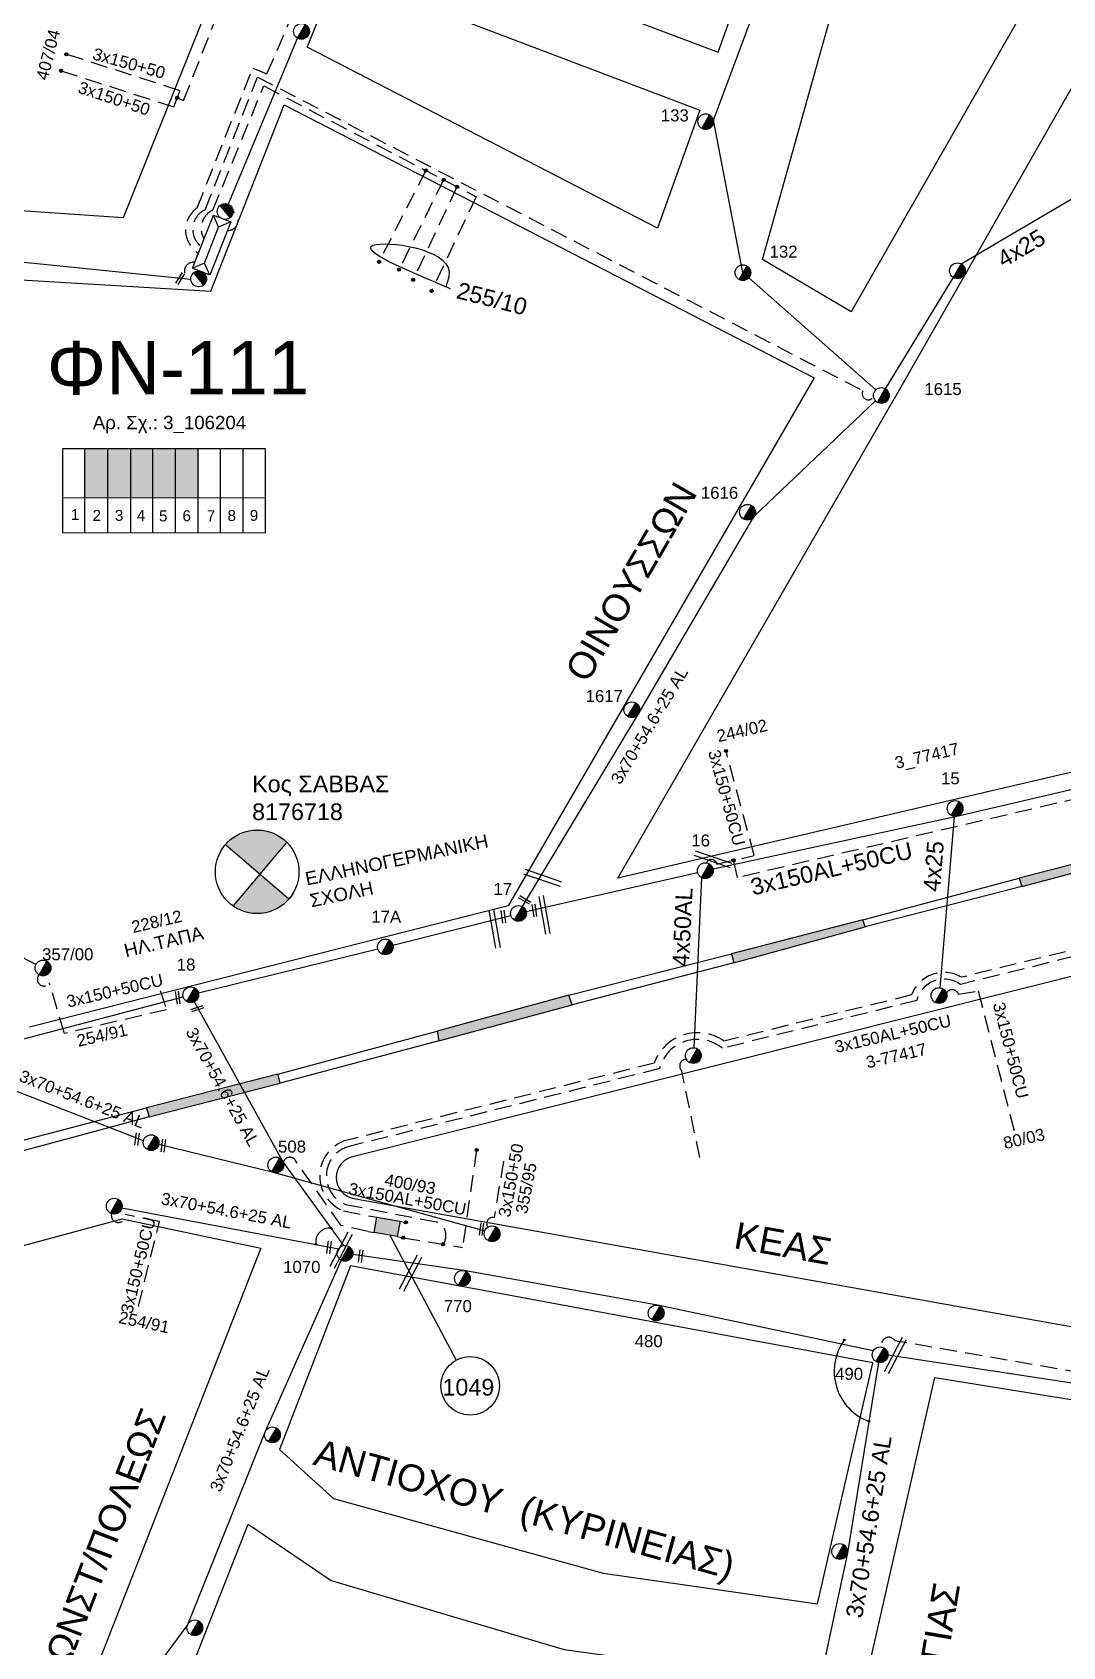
# Model space of a CAD drawing. Header units: millimetres. Extents: x 1421 to 7149, y 883 to 1925.
# Drawn here: x 5916.5 to 6070.8, y 1010.6 to 1252.2 of the extents above; entities that cross this region are included whole.
import ezdxf
from ezdxf.enums import TextEntityAlignment as Align

# ---------------------------------------------------------------- set-up
doc = ezdxf.new("R2010")
doc.units = ezdxf.units.MM
doc.linetypes.add('DASHED', pattern=[19.05, 12.7, -6.35])
for name, color, linetype in [('Link Box 4 Διευθύνσεων', 7, 'Continuous'), ('Pillar', 7, 'Continuous'), ('TRAIN', 7, 'Continuous'), ('Άγνωστα', 7, 'Continuous'), ('Γυμνά εναέρια ΧΤ (3Φ) 4x50AL', 7, 'Continuous'), ('Εναέρια παροχή ΧΤ 4x25', 7, 'SYN_LINE'), ('Καλώδια ΧΤ   3x150+50CU', 7, 'DASHED'), ('Καλώδια ΧΤ   3x150AL+50CU', 7, 'DASHED'), ('Μηχανική τομή', 7, 'Continuous'), ('Στύλος ΦΜ', 7, 'Continuous'), ('Στύλος ΦΜ @ 1', 7, 'Continuous'), ('Συνδέσεις', 7, 'Continuous'), ('Συνεστραμμένα ΧΤ   3x70+54.6+25 AL', 7, 'SYN_LINE'), ('Τομή', 7, 'Continuous'), ('Υποσταθμός εναέριος 2 στύλων', 7, 'Continuous'), ('Υποσταθμός πόλεως', 7, 'Continuous'), ('Υπόβαθρο ΔΕΗ', 7, 'Continuous')]:
    doc.layers.add(name, color=color, linetype=linetype)
doc.styles.add('arial', font='ARIAL.TTF')
doc.styles.get("Standard").update_dxf_attribs({"font": 'ARIAL.TTF'})
doc.linetypes.add('SYN_LINE', pattern='A,0.5,-0.0001,["/\\/\\/\\/",Standard,S=0.1,R=0,X=0,Y=-0.05],-0.25', length=0.7501)

# ---------------------------------------------------------------- blocks, each defined once
blk = doc.blocks.new('ΥΠΑΡΧΩΝ ΤΣΙΜΕΝΤΕΝΙΟΣ ΣΤΥΛΟΣ')
at = {"layer": 'Στύλος ΦΜ'}
blk.add_hatch(color=256, dxfattribs=at).paths.add_polyline_path([(-1.29, -2.28, 0.574793), (2.62, 0, 0.268822), (1.3, 2.27)])
blk.add_line((-1.29, -2.28), (1.3, 2.27), dxfattribs=at)
blk.add_circle((0, 0), 2.62, dxfattribs=at)
at = {"layer": 'Στύλος ΦΜ', "flags": 4}
for tag, p in [('ΑΡΙΘΜΟΣ', (-4.68, 8.05)), ('ΤΥΠΟΣ', (-4.91, 3.03))]:
    blk.add_attdef(tag, p, '', height=4, dxfattribs=at)
blk = doc.blocks.new('LINK BOX 4 ΑΝΑΧΩΡΗΣΕΩΝ')
at = {"layer": 'Link Box 4 Διευθύνσεων', "ltscale": 40}
blk.add_hatch(color=256, dxfattribs=at).paths.add_polyline_path([(-3.54, 0), (-3.54, -4.67), (3.54, -4.67), (3.54, 0)])
for p, q in [((-3.54, 0), (-5.33, 0)), ((5.33, 0), (3.54, 0)), ((-3.54, -4.67), (-5.33, -4.67)), ((5.33, -4.67), (3.54, -4.67))]:
    blk.add_line(p, q, dxfattribs=at)
blk.add_lwpolyline([(-3.54, -4.67), (-3.54, 0), (3.54, 0), (3.54, -4.67)], close=True, dxfattribs=at)
blk = doc.blocks.new('ΥΠΟΣΤΑΘΜΟΣ ΕΝΑΕΡΙΟΣ ΕΠΙ 2 ΣΤΥΛΩΝ')
at = {"layer": 'Υποσταθμός εναέριος 2 στύλων', "linetype": 'Continuous'}
for points in [[(-11.97, -2.11, 0.574793), (-8.45, -0.07, 0.268822), (-9.64, 1.98)], [(9.68, -2.15, 0.574793), (13.19, -0.1, 0.268822), (12.01, 1.95)]]:
    blk.add_hatch(color=256, dxfattribs=at).paths.add_polyline_path(points)
for p, q in [((-11.97, -2.11), (-9.64, 1.98)), ((9.68, -2.15), (12.01, 1.95))]:
    blk.add_line(p, q, dxfattribs=at)
for centre in [(-10.81, -0.07), (10.84, -0.1)]:
    blk.add_circle(centre, 2.36, dxfattribs=at)
at = {"layer": 'Υποσταθμός πόλεως', "linetype": 'Continuous', "ltscale": 40}
blk.add_lwpolyline([(-8.57, 2.82), (8.57, 2.82), (8.57, -2.82), (-8.57, -2.82)], close=True, dxfattribs=at)
for points in [[(-5.75, 0), (-8.57, 2.82)], [(-8.57, -2.82), (-5.75, 0)], [(-5.75, 0), (5.75, 0)], [(5.75, 0), (8.57, 2.82)], [(8.57, -2.82), (5.75, 0)]]:
    blk.add_lwpolyline(points, dxfattribs=at)
at = {"layer": 'Υποσταθμός εναέριος 2 στύλων', "ltscale": 40, "flags": 1}
for tag, p in [('ΜΕΤΑΣΧΗΜΑΤΙΣΜΟΣ', (14.09, 2.51)), ('ΙΣΧΥΣ', (14.07, -0.28)), ('ΑΡΙΘΜΟΣ', (14.19, -3))]:
    blk.add_attdef(tag, p, '', height=1.8, dxfattribs=at)
blk = doc.blocks.new('ΜΗΧΑΝΙΚΗ ΤΟΜΗ')
at = {"layer": 'Μηχανική τομή', "ltscale": 40}
for p, q in [((-3.67, 1.17), (3.91, 1.17)), ((3.91, -0.38), (-3.67, -0.38))]:
    blk.add_line(p, q, dxfattribs=at)
blk = doc.blocks.new('_ΣΥΝΔΕΣΗ')
at = {"layer": 'Συνδέσεις', "linetype": 'SYN_LINE', "ltscale": 40}
blk.add_hatch(color=256, dxfattribs=at).paths.add_polyline_path([(0.5, -0.01, 1), (-0.5, -0.01, 1)])
at = {"layer": 'Συνδέσεις'}
blk.add_circle((0, -0.01), 0.5, dxfattribs=at)
blk = doc.blocks.new('ΤΟΜΗ')
at = {"layer": 'Τομή', "ltscale": 40}
for p, q in [((10.95, 0.22), (-12.13, 0.22)), ((10.95, -2.57), (-12.13, -2.57))]:
    blk.add_line(p, q, dxfattribs=at)

msp = doc.modelspace()

# ---------------------------------------------------------------- hatches: boundary and pattern name
at = {"layer": 'Pillar', "linetype": 'DASHED', "lineweight": -3, "ltscale": 0.2}
h = msp.add_hatch(color=116, dxfattribs=at)
h.dxf.hatch_style = 1
h.paths.add_polyline_path([(5924.39, 1182.57), (5927.79, 1182.56), (5927.79, 1189.94), (5924.39, 1189.94)])
h = msp.add_hatch(color=62, dxfattribs=at)
h.dxf.hatch_style = 1
h.paths.add_polyline_path([(5927.87, 1182.57), (5931.26, 1182.56), (5931.26, 1189.94), (5927.87, 1189.94)])
h = msp.add_hatch(color=30, dxfattribs=at)
h.dxf.hatch_style = 1
h.paths.add_polyline_path([(5931.27, 1182.49), (5934.57, 1182.48), (5934.57, 1189.85), (5931.27, 1189.85)])
h = msp.add_hatch(color=173, dxfattribs=at)
h.dxf.hatch_style = 1
h.paths.add_polyline_path([(5937.96, 1189.92), (5934.57, 1189.92), (5934.57, 1182.55), (5937.96, 1182.54)])
h = msp.add_hatch(color=6, dxfattribs=at)
h.dxf.hatch_style = 1
h.paths.add_polyline_path([(5941.48, 1189.88), (5938.04, 1189.88), (5938.04, 1182.51), (5941.48, 1182.51)])
at = {"layer": 'TRAIN', "lineweight": -3, "ltscale": 0.2, "true_color": 0x000000}
h = msp.add_hatch(color=18, dxfattribs=at)
h.paths.add_polyline_path([(5307.8, 916.69), (5307.42, 918.5), (5291.25, 913.97), (5291.64, 912.39)])
h.paths.add_polyline_path([(5346.98, 927.34), (5346.42, 929.06), (5327.1, 923.73), (5327.5, 922.11)])
h.paths.add_polyline_path([(5391.16, 939.49), (5390.8, 941.26), (5371.15, 935.67), (5371.54, 934.13)])
h.paths.add_polyline_path([(5434.79, 951.66), (5434.38, 953.09), (5414.01, 947.46), (5414.41, 946.17)])
h.paths.add_polyline_path([(5477.96, 963.3), (5477.54, 964.78), (5458.29, 959.48), (5458.63, 957.99)])
h.paths.add_polyline_path([(5521.09, 975.25), (5520.53, 976.64), (5500.93, 971.24), (5501.27, 969.85)])
h.paths.add_polyline_path([(5564.01, 987.31), (5563.53, 988.6), (5544.44, 983.44), (5544.83, 982.11)])
h.paths.add_polyline_path([(5607.53, 999.35), (5607.16, 1000.76), (5587.56, 995.37), (5587.86, 994.04)])
h.paths.add_polyline_path([(5650.69, 1011.59), (5650.43, 1012.86), (5630.95, 1007.38), (5631.3, 1006.34)])
h.paths.add_polyline_path([(5693.88, 1023.68), (5693.54, 1024.95), (5674.54, 1019.61), (5674.85, 1018.33)])
h.paths.add_polyline_path([(5737.23, 1035.54), (5736.76, 1037), (5717.39, 1031.65), (5717.78, 1030.17)])
h.paths.add_polyline_path([(5781.19, 1047.77), (5780.76, 1049.26), (5760.34, 1043.65), (5760.67, 1041.73)])
h.paths.add_polyline_path([(5823.52, 1059.63), (5823.07, 1061.07), (5803.83, 1055.75), (5804.29, 1053.97)])
h.paths.add_polyline_path([(5866.61, 1071.7), (5866.15, 1073.03), (5846.43, 1067.52), (5846.95, 1066.09)])
h.paths.add_polyline_path([(5909.89, 1083.42), (5909.41, 1084.91), (5889.8, 1079.69), (5890.21, 1078.15)])
h.paths.add_polyline_path([(5953.62, 1094.95), (5953.28, 1096.29), (5933.64, 1091.23), (5934.01, 1089.9)])
h.paths.add_polyline_path([(5997.35, 1106.64), (5996.86, 1108.11), (5977.14, 1102.73), (5977.41, 1101.27)])
h.paths.add_polyline_path([(6041.21, 1118.34), (6040.88, 1119.37), (6021.2, 1114.3), (6021.57, 1112.96)])
h.paths.add_polyline_path([(6084.53, 1129.62), (6084.2, 1130.76), (6064.3, 1125.6), (6064.68, 1124.35)])
h.paths.add_polyline_path([(6127.84, 1140.22), (6127.5, 1141.53), (6107.81, 1136.75), (6108.04, 1135.46)])
h.paths.add_polyline_path([(6171.81, 1151.11), (6171.55, 1152.4), (6152.67, 1147.67), (6152.97, 1146.48)])
h.paths.add_polyline_path([(6215.28, 1161.86), (6215.01, 1163.14), (6195.81, 1158.3), (6195.88, 1157.15)])
h.paths.add_polyline_path([(6259.15, 1172.81), (6258.76, 1174.15), (6239.12, 1169.06), (6239.43, 1167.95)])
h.paths.add_polyline_path([(6302.5, 1183.67), (6302.14, 1184.91), (6282.47, 1179.85), (6282.81, 1178.57)])
h.paths.add_polyline_path([(6345.81, 1195.12), (6345.34, 1196.39), (6325.6, 1191.31), (6326.02, 1189.97)])
h.paths.add_polyline_path([(6389.67, 1206.66), (6389.36, 1207.87), (6369.29, 1202.62), (6369.56, 1201.31)])
h.paths.add_polyline_path([(6431.91, 1217.89), (6431.52, 1219.19), (6411.91, 1213.83), (6412.23, 1212.81)])
h.paths.add_polyline_path([(6475.2, 1229.3), (6474.9, 1230.66), (6454.09, 1224.93), (6454.19, 1223.75)])
h.paths.add_polyline_path([(6518.46, 1241.13), (6518.14, 1242.4), (6498.69, 1237.32), (6498.94, 1235.86)])
h.paths.add_polyline_path([(6561.41, 1252.93), (6561.1, 1254.23), (6541.97, 1248.81), (6542.17, 1247.61)])
h.paths.add_polyline_path([(6605.11, 1264.65), (6604.74, 1265.83), (6585.45, 1260.81), (6585.83, 1259.21)])
h.paths.add_polyline_path([(6648.4, 1276.42), (6648.08, 1277.7), (6628.72, 1272.46), (6629.08, 1271.24)])
h.paths.add_polyline_path([(6691.88, 1288.22), (6691.32, 1289.41), (6671.43, 1284.06), (6671.77, 1282.84)])
h.paths.add_polyline_path([(6734.35, 1299.93), (6733.96, 1301.31), (6715.25, 1296.1), (6715.55, 1294.88)])
h.paths.add_polyline_path([(6778.12, 1311.81), (6777.64, 1313.25), (6758.13, 1307.89), (6758.57, 1306.43)])
h.paths.add_polyline_path([(6825.97, 1324.96), (6825.39, 1326.48), (6801.39, 1319.86), (6801.75, 1318.29)])
h.paths.add_polyline_path([(6869.13, 1336.91), (6868.69, 1338.47), (6844.91, 1331.97), (6845.37, 1330.54)])
h.paths.add_polyline_path([(6912.31, 1348.82), (6911.85, 1350.46), (6887.72, 1343.51), (6888.16, 1342.14)])
h.paths.add_polyline_path([(6956.15, 1360.98), (6955.58, 1362.85), (6931.4, 1355.89), (6932, 1354.3)])
h.paths.add_polyline_path([(6984.31, 1370.76), (6975.32, 1368.08), (6975.69, 1366.38), (6984.41, 1368.68)])
at = {"layer": 'Άγνωστα', "lineweight": -3, "ltscale": 0.1}
h = msp.add_hatch(color=1, dxfattribs=at)
h.paths.add_polyline_path([(5950.61, 1126.21), (5946.6, 1121.45, 0.386555), (5954.94, 1122.5)])
h.paths.add_polyline_path([(5954.63, 1130.97, 0.437894), (5945.44, 1130.63), (5950.61, 1126.21)])

# ---------------------------------------------------------------- linework, layer by layer
at = {"layer": 'Pillar', "lineweight": -3, "ltscale": 40}
for points in [[(5921.07, 1177.3), (5921.07, 1189.94), (5951.4, 1189.94), (5951.4, 1177.27), (5921.07, 1177.3)], [(5924.39, 1177.29), (5924.39, 1189.94)], [(5927.83, 1177.29), (5927.83, 1189.94)], [(5931.27, 1177.29), (5931.27, 1189.94)], [(5934.57, 1177.28), (5934.57, 1189.94)], [(5937.96, 1177.28), (5937.96, 1189.94)], [(5941.35, 1177.28), (5941.35, 1189.94)], [(5944.69, 1177.27), (5944.69, 1189.94)], [(5948.08, 1177.27), (5948.08, 1189.94)], [(5921.07, 1182.58), (5951.4, 1182.55)]]:
    msp.add_lwpolyline(points, dxfattribs=at)
at = {"layer": 'TRAIN', "color": 18, "lineweight": -3, "ltscale": 0.2, "true_color": 0x000000}
for points in [[(6084.2, 1130.76), (6064.3, 1125.6), (6064.68, 1124.35), (6041.21, 1118.34), (6040.88, 1119.37), (6021.2, 1114.3), (6021.57, 1112.96), (5997.35, 1106.64), (5996.86, 1108.11), (5977.14, 1102.73), (5977.41, 1101.27), (5953.62, 1094.95), (5953.28, 1096.29), (5933.64, 1091.23), (5934.01, 1089.9), (5909.89, 1083.42)], [(5909.41, 1084.91), (5933.64, 1091.23), (5934.01, 1089.9), (5953.62, 1094.95), (5953.28, 1096.29), (5977.14, 1102.73), (5977.41, 1101.27), (5997.35, 1106.64), (5996.86, 1108.11), (6021.2, 1114.3), (6021.57, 1112.96), (6041.21, 1118.34), (6040.88, 1119.37), (6064.3, 1125.6), (6064.68, 1124.35), (6084.53, 1129.62)]]:
    msp.add_lwpolyline(points, dxfattribs=at)
at = {"layer": 'Άγνωστα', "lineweight": -3, "ltscale": 0.1}
msp.add_line((5970.05, 1072.17), (5980.01, 1053.51), dxfattribs=at)
at = {"layer": 'Άγνωστα', "color": 1, "lineweight": -3, "ltscale": 0.1}
for points in [[(5946.6, 1121.45), (5954.63, 1130.97)], [(5945.44, 1130.63), (5954.94, 1122.5)]]:
    msp.add_lwpolyline(points, dxfattribs=at)
msp.add_circle((5950.19, 1126.57), 6.25, dxfattribs=at)
at = {"layer": 'Άγνωστα', "lineweight": -3, "ltscale": 0.1}
msp.add_circle((5982.08, 1049.65), 4.39, dxfattribs=at)
msp.add_spline([(5979.13, 1213.82), (5967.53, 1220.33), (5978.93, 1216.33), (5978.47, 1214.19)], degree=3, dxfattribs=at)
at = {"layer": 'Γυμνά εναέρια ΧΤ (3Φ) 4x50AL', "color": 50, "lineweight": -3, "ltscale": 0.1}
msp.add_lwpolyline([(6016.72, 1125.72), (6015.57, 1100.25)], dxfattribs=at)
at = {"layer": 'Εναέρια παροχή ΧΤ 4x25', "color": 173, "lineweight": -3, "ltscale": 20}
msp.add_lwpolyline([(6055.63, 1217.53), (6073.78, 1228.21)], dxfattribs=at)
at = {"layer": 'Εναέρια παροχή ΧΤ 4x25', "color": 50, "lineweight": -3, "ltscale": 20}
msp.add_lwpolyline([(6052.47, 1109.22), (6054.6, 1134.86)], dxfattribs=at)
at = {"layer": 'Καλώδια ΧΤ   3x150+50CU', "color": 6, "lineweight": -3, "ltscale": 0.2}
msp.add_lwpolyline([(5941.19, 1225.91), (5949.52, 1246.81), (5951.66, 1246), (5964.51, 1275.89)], dxfattribs=at)
at = {"layer": 'Καλώδια ΧΤ   3x150+50CU', "color": 85, "lineweight": -3, "ltscale": 0.2}
msp.add_lwpolyline([(5938.22, 1242.39), (5939.16, 1241.99), (5945, 1256.7, 0.747277), (5946.07, 1258.63)], format="xyb", dxfattribs=at)
msp.add_lwpolyline([(5920.81, 1246.44), (5937.69, 1241.04), (5938.64, 1243.46), (5921.62, 1248.91)], dxfattribs=at)
at = {"layer": 'Καλώδια ΧΤ   3x150+50CU', "color": 173, "lineweight": -3, "ltscale": 0.2}
msp.add_lwpolyline([(5942.4, 1225.65), (5950.25, 1245.5), (6040.89, 1198.57)], dxfattribs=at)
at = {"layer": 'Καλώδια ΧΤ   3x150+50CU', "color": 30, "lineweight": -3, "ltscale": 0.2}
for points in [[(5943.55, 1225.57), (5951.18, 1244.17), (5982.96, 1227.6), (5976.31, 1213.5)], [(5975.45, 1231.52), (5968.44, 1217.84)], [(5978.11, 1230.13), (5971.41, 1216.67)], [(5980.11, 1229.08), (5973.55, 1215.17)]]:
    msp.add_lwpolyline(points, dxfattribs=at)
at = {"layer": 'Καλώδια ΧΤ   3x150+50CU', "color": 1, "lineweight": -3, "ltscale": 0.2}
for points in [[(6186.89, 1171.83), (6189.82, 1160.53), (6116.92, 1142.3), (6112.2, 1143.49), (6100.32, 1140.47), (6104.54, 1122.82), (6055.67, 1110.78, 0.466732), (6048.18, 1108.14), (6020.09, 1101.24, 0.494458), (6009.64, 1097.95), (5964.13, 1086.53, 0.756261), (5963.12, 1075.83), (5967.22, 1075.04)], [(5987.07, 1083.27), (5985.68, 1074.84, 0.670908), (5984.72, 1073.38, -1.695829)]]:
    msp.add_lwpolyline(points, format="xyb", dxfattribs=at)
at = {"layer": 'Καλώδια ΧΤ   3x150+50CU', "color": 151, "lineweight": -3, "ltscale": 0.2}
msp.add_lwpolyline([(6188.09, 1172.14), (6191.25, 1159.86), (6116.92, 1141.27), (6112.2, 1142.46), (6101.52, 1139.74), (6105.74, 1122.08), (6055.49, 1109.71, 0.533894), (6048.97, 1107.3), (6019.86, 1100.16, 0.546117), (6010.43, 1097.11), (5964.34, 1085.56, 0.751527), (5963.4, 1076.8), (5977.01, 1074.17, -0.518363), (5978.01, 1070.83)], format="xyb", dxfattribs=at)
at = {"layer": 'Καλώδια ΧΤ   3x150+50CU', "color": 27, "lineweight": -3, "ltscale": 0.2}
msp.add_lwpolyline([(6017.45, 1127.91, -0.760096), (6019.01, 1127.7), (6024.61, 1129.03), (6020.4, 1144.65)], format="xyb", dxfattribs=at)
msp.add_lwpolyline([(5935.67, 1108.83), (5936.61, 1105.93), (5921.34, 1102.37), (5919.09, 1109.91)], dxfattribs=at)
at = {"layer": 'Καλώδια ΧΤ   3x150+50CU', "color": 2, "lineweight": -3, "ltscale": 0.2}
msp.add_lwpolyline([(6053.41, 1108.42, -0.643174), (6055.21, 1108.25), (6058.17, 1108.74), (6063.54, 1087.85)], format="xyb", dxfattribs=at)
at = {"layer": 'Καλώδια ΧΤ   3x150+50CU', "color": 50, "lineweight": -3, "ltscale": 0.2}
msp.add_lwpolyline([(6016.47, 1083.79), (6013.77, 1096.79, -0.689035), (6014.48, 1098.51)], format="xyb", dxfattribs=at)
at = {"layer": 'Καλώδια ΧΤ   3x150+50CU', "color": 62, "lineweight": -3, "ltscale": 0.2}
msp.add_lwpolyline([(5966.81, 1072.75), (5962.79, 1073.63), (5955.86, 1083.44, 0.63495), (5954.13, 1083.13, 2.81921)], format="xyb", dxfattribs=at)
msp.add_lwpolyline([(5932.41, 1061.52), (5935.56, 1074.24), (5930.42, 1075.27)], dxfattribs=at)
at = {"layer": 'Καλώδια ΧΤ   3x150+50CU', "color": 6, "lineweight": -3, "ltscale": 0.2}
msp.add_arc((5943.49, 1222.6), 4.03, 124.7199, 238.6406, dxfattribs=at)
at = {"layer": 'Καλώδια ΧΤ   3x150+50CU', "color": 206, "lineweight": -3, "ltscale": 0.2}
for centre, radius, start, end in [((5943.77, 1222.72), 3.23, 114.9785, 232.1288), ((6041.71, 1198.13), 0.928, 151.7928, 327.9174)]:
    msp.add_arc(centre, radius, start, end, dxfattribs=at)
at = {"layer": 'Καλώδια ΧΤ   3x150+50CU', "color": 30, "lineweight": -3, "ltscale": 0.2}
msp.add_arc((5944.75, 1222.88), 2.95, 113.9438, 211.7548, dxfattribs=at)
at = {"layer": 'Καλώδια ΧΤ   3x150+50CU', "color": 27, "lineweight": -3, "ltscale": 0.2}
msp.add_arc((5918.27, 1110.47), 0.994, 137.449, 325.572, dxfattribs=at)
at = {"layer": 'Καλώδια ΧΤ   3x150+50CU', "color": 62, "lineweight": -3, "ltscale": 0.2}
msp.add_arc((5929.39, 1075.14), 1.04, 164.411, 7.0035, dxfattribs=at)
at = {"layer": 'Καλώδια ΧΤ   3x150AL+50CU', "color": 27, "lineweight": -3, "ltscale": 0.2}
msp.add_lwpolyline([(6185.7, 1171.52), (6188.32, 1161.42), (6116.92, 1143.57), (6112.19, 1144.76), (6098.99, 1141.4), (6082.44, 1137.44), (6077.34, 1138.55), (6022.13, 1125.7), (6021.52, 1128.3)], dxfattribs=at)
at = {"layer": 'Καλώδια ΧΤ   3x150AL+50CU', "color": 151, "lineweight": -3, "ltscale": 0.2}
for points in [[(5983.05, 1084.94), (5980.94, 1070.36)], [(5972.05, 1071.81), (5972.05, 1071.81), (5980.94, 1070.36)]]:
    msp.add_lwpolyline(points, dxfattribs=at)
at = {"layer": 'Καλώδια ΧΤ   3x150AL+50CU', "color": 2, "lineweight": -3, "ltscale": 0.2}
msp.add_lwpolyline([(6163.86, 1036), (6045.69, 1056.39, 0.922969), (6043.76, 1055.43)], format="xyb", dxfattribs=at)
at = {"layer": 'Συνεστραμμένα ΧΤ   3x70+54.6+25 AL', "color": 173, "lineweight": -3, "ltscale": 20}
for points in [[(6042.83, 1198.69), (6022.93, 1216.23), (6018.52, 1239.05), (6031.22, 1273), (6043.91, 1311.19)], [(6044.27, 1198.85), (6055.05, 1216.51)], [(5989.9, 1121.36), (6007.3, 1150.21), (6024.63, 1179.79), (6042.8, 1197.04)]]:
    msp.add_lwpolyline(points, dxfattribs=at)
at = {"layer": 'Συνεστραμμένα ΧΤ   3x70+54.6+25 AL', "color": 85, "lineweight": -3, "ltscale": 20}
msp.add_lwpolyline([(5956.22, 1251.35), (5945.86, 1226.47)], dxfattribs=at)
at = {"layer": 'Συνεστραμμένα ΧΤ   3x70+54.6+25 AL', "color": 62, "lineweight": -3, "ltscale": 20}
for points in [[(5940.25, 1215.23), (5911.87, 1218.09), (5887.15, 1218.6)], [(5970.53, 1115.61), (5988.18, 1120.05)], [(5941.39, 1108.47), (5968.24, 1115.05)], [(5904.03, 1098.62), (5939.12, 1107.87)], [(5963.15, 1070.63), (5953.99, 1083.32), (5940.82, 1107.13)], [(5929.94, 1076.29), (5962.4, 1070.17)]]:
    msp.add_lwpolyline(points, dxfattribs=at)
at = {"layer": 'Συνεστραμμένα ΧΤ   3x70+54.6+25 AL', "color": 206, "lineweight": -3, "ltscale": 20}
msp.add_lwpolyline([(6043.65, 1197.85), (6043.7, 1197.92)], dxfattribs=at)
at = {"layer": 'Συνεστραμμένα ΧΤ   3x70+54.6+25 AL', "color": 50, "lineweight": -3, "ltscale": 20}
for points in [[(6018.45, 1127), (6054.94, 1134.89), (6080.84, 1140.94)], [(5990.46, 1120.62), (6016.15, 1126.48)]]:
    msp.add_lwpolyline(points, dxfattribs=at)
at = {"layer": 'Συνεστραμμένα ΧΤ   3x70+54.6+25 AL', "color": 27, "lineweight": -3, "ltscale": 20}
msp.add_lwpolyline([(5844.66, 1130.45), (5874.83, 1134.75), (5917.08, 1112.71)], dxfattribs=at)
at = {"layer": 'Συνεστραμμένα ΧΤ   3x70+54.6+25 AL', "color": 1, "lineweight": -3, "ltscale": 20}
for points in [[(5933.17, 1086.31), (5904, 1097.62)], [(5952.86, 1081.52), (5935.46, 1085.75)], [(5952.41, 1081.67), (5984.28, 1072.85)]]:
    msp.add_lwpolyline(points, dxfattribs=at)
at = {"layer": 'Συνεστραμμένα ΧΤ   3x70+54.6+25 AL', "color": 2, "lineweight": -3, "ltscale": 20}
for points in [[(5962.76, 1068.45), (5951.4, 1042.79), (5939.76, 1013.88), (5918.79, 985.49), (5930.49, 968.8)], [(6042.45, 1054.88), (6042.45, 1054.88), (6010.15, 1061.71), (5981.12, 1066.9), (5964.51, 1069.3)], [(6043.23, 1053.13), (6038.59, 1024.66), (6032.58, 996.65)]]:
    msp.add_lwpolyline(points, dxfattribs=at)
at = {"layer": 'Συνεστραμμένα ΧΤ   3x70+54.6+25 AL', "color": 30, "lineweight": -3, "ltscale": 20}
msp.add_lwpolyline([(6203.58, 1027.58), (6165.44, 1034.27), (6125.06, 1041.13), (6112.27, 1043.75), (6098.76, 1045.73), (6075.84, 1049.49), (6044.64, 1054.23)], dxfattribs=at)
at = {"layer": 'Συνεστραμμένα ΧΤ   3x70+54.6+25 AL', "color": 85, "linetype": 'DASHED', "lineweight": -3, "ltscale": 0.2}
msp.add_arc((5945.82, 1224.07), 1.52, 267.4859, 59.7703, dxfattribs=at)
at = {"layer": 'Συνεστραμμένα ΧΤ   3x70+54.6+25 AL', "color": 62, "linetype": 'DASHED', "lineweight": -3, "ltscale": 0.2}
msp.add_arc((5940.6, 1216.48), 1.3, 79.5956, 254.168, dxfattribs=at)
at = {"layer": 'Υπόβαθρο ΔΕΗ', "lineweight": -3, "ltscale": 0.2}
for points in [[(5930.15, 1224.44), (5893.63, 1226.94), (5891.87, 1227.69), (5934.06, 1317.84), (5966.74, 1315.75), (5930.15, 1224.44)], [(5965.5, 1269.48), (6019.24, 1249.22), (6041.29, 1310.93), (5983.46, 1314.77), (5965.5, 1269.48)], [(6039.14, 1210.39), (6025.86, 1218.21), (6051.72, 1310.43), (6094.83, 1307.84), (6039.14, 1210.39)], [(6201.07, 1232.68), (6214.49, 1255.89), (6107.95, 1306.7), (6045.56, 1197.37)], [(6141.74, 1290.58), (6086.09, 1144.71), (6004.2, 1125.62), (6045.56, 1197.37)], [(5957.67, 1249.98), (5962.24, 1261.15), (6016.47, 1240.57), (6010.16, 1222.89), (5957.67, 1249.98)], [(5896.41, 1131.34), (5874.44, 1139.19), (5871.32, 1131.96), (5850.73, 1139.94), (5886.86, 1217.63), (5888.95, 1216.72), (5943.27, 1213.47), (5954.24, 1241.34), (6033.61, 1200.49), (5987.76, 1121.5), (5916.12, 1103.3)], [(5917.7, 985.96), (5803.44, 1036.88), (5805.09, 1040.91), (5929.96, 1074.63), (5950.73, 1070.23), (5917.7, 985.96)], [(6087.07, 1029.37), (6115.23, 1017.74), (6068.31, 916.54), (6025.53, 936.01), (6051.69, 1050.88), (6123.44, 1039.3), (6117.06, 1022.9), (6089.32, 1034.64)]]:
    msp.add_lwpolyline(points, dxfattribs=at)
msp.add_lwpolyline([(6383.34, 1131.02, 0.083198), (6390.55, 1175.34, 0.089178), (6386.84, 1189.81), (5964.69, 1083.95, 0.847432), (5964.69, 1077.69), (6168.83, 1041.26), (6194.95, 1040.11), (6219.57, 1043.82), (6371.65, 1122.23)], format="xyb", close=True, dxfattribs=at)
for points in [[(6034.09, 1017.02), (6042.36, 1053.1), (5964.16, 1067.59), (5953.53, 1040.1), (5961.62, 1032.76), (6002, 1021.59)], [(6017.08, 939.95), (5929.83, 980.68), (5948.84, 1028.93), (5961.26, 1020.49), (5996.16, 1010.18), (6031.54, 1005.3)]]:
    msp.add_lwpolyline(points, close=True, dxfattribs=at)
at = {"layer": 'Υπόβαθρο ΔΕΗ', "lineweight": -3}
for centre, radius, start, end in [((5961, 1071.18), 2.05, 81.6361, 190.0829), ((6044.61, 1051.82), 8.02, 144.5369, 249.4399)]:
    msp.add_arc(centre, radius, start, end, dxfattribs=at)

# ---------------------------------------------------------------- block references
at = {"layer": 'Link Box 4 Διευθύνσεων', "lineweight": -3, "xscale": 0.5000000000000078, "yscale": 0.5000000000000078, "zscale": 0.5000000000000078, "rotation": 169.8812079069703}
msp.add_blockref('LINK BOX 4 ΑΝΑΧΩΡΗΣΕΩΝ', (5969.43, 1072.28), dxfattribs=at)
at = {"layer": 'Μηχανική τομή', "lineweight": -3}
for p, xscale, yscale, zscale, rotation in [((5938.6, 1215.42), 0.249999999998372, 0.249999999998372, 0.249999999998372, 238.2233097319096), ((5990.33, 1122.44), 0.2499999999989792, 0.2499999999989792, 0.2499999999989792, 148.707338684894), ((5991.81, 1120.76), 0.2499999999990112, 0.2499999999990112, 0.2499999999990112, 98.01836032919503), ((5987.16, 1119.83), 0.2499999999990112, 0.2499999999990112, 0.2499999999990112, 98.01836032919503), ((5938.41, 1107.73), 0.2499999999990112, 0.2499999999990112, 0.2499999999990112, 98.01836032919503), ((5941.22, 1105.98), 0.249999999998974, 0.249999999998974, 0.249999999998974, 17.75327575590595), ((5932.29, 1086.51), 0.2499999999984794, 0.2499999999984794, 0.2499999999984794, 82.28825664746135), ((5936.22, 1085.55), 0.2499999999984794, 0.2499999999984794, 0.2499999999984794, 82.28825664746135), ((5983.88, 1073.05), 0.2499999999984794, 0.2499999999984794, 0.2499999999984794, 82.28825664746135), ((5961.04, 1070.32), 0.2499999999984794, 0.2499999999984794, 0.2499999999984794, 82.28825664746135), ((5965.79, 1069.01), 0.2499999999984794, 0.2499999999984794, 0.2499999999984794, 82.28825664746135)]:
    msp.add_blockref('ΜΗΧΑΝΙΚΗ ΤΟΜΗ', p, dxfattribs=dict(at, xscale=xscale, yscale=yscale, zscale=zscale, rotation=rotation))
at = {"layer": 'Στύλος ΦΜ @ 1', "lineweight": -3, "ltscale": 40, "xscale": 0.4499999999998181, "yscale": 0.4499999999998181, "zscale": 0.4499999999998181}
for p in [(5956.83, 1252.35), (6055.05, 1216.51), (6052.29, 1108.05), (6015.51, 1099.07), (5934.31, 1086.03), (5928.79, 1076.53), (5985.37, 1072.4), (5952.48, 1042.31), (6037.42, 1024.85), (5940.85, 1013.44)]:
    msp.add_blockref('ΥΠΑΡΧΩΝ ΤΣΙΜΕΝΤΕΝΙΟΣ ΣΤΥΛΟΣ', p, dxfattribs=at)
at = {"layer": 'Στύλος ΦΜ @ 1', "lineweight": -3, "ltscale": 40}
ref = msp.add_blockref('ΥΠΑΡΧΩΝ ΤΣΙΜΕΝΤΕΝΙΟΣ ΣΤΥΛΟΣ', (6017.36, 1238.83), dxfattribs=dict(at, xscale=0.4499999999998181, yscale=0.4499999999998181, zscale=0.4499999999998181))
ref.add_attrib('ΑΡΙΘΜΟΣ', '133', (6010.63, 1238.87), dxfattribs={"layer": 'Στύλος ΦΜ', "height": 1.8, "flags": 4})
ref = msp.add_blockref('ΥΠΑΡΧΩΝ ΤΣΙΜΕΝΤΕΝΙΟΣ ΣΤΥΛΟΣ', (6022.93, 1216.23), dxfattribs=dict(at, xscale=0.4499999999998181, yscale=0.4499999999998181, zscale=0.4499999999998181))
ref.add_attrib('ΑΡΙΘΜΟΣ', '132', (6026.92, 1218.48), dxfattribs={"layer": 'Στύλος ΦΜ', "height": 1.8, "flags": 4})
ref = msp.add_blockref('ΥΠΑΡΧΩΝ ΤΣΙΜΕΝΤΕΝΙΟΣ ΣΤΥΛΟΣ', (6043.65, 1197.85), dxfattribs=dict(at, xscale=0.4499999999998181, yscale=0.4499999999998181, zscale=0.4499999999998181))
ref.add_attrib('ΑΡΙΘΜΟΣ', '1615', (6050.09, 1197.91), dxfattribs={"layer": 'Στύλος ΦΜ', "height": 1.8, "flags": 4})
ref = msp.add_blockref('ΥΠΑΡΧΩΝ ΤΣΙΜΕΝΤΕΝΙΟΣ ΣΤΥΛΟΣ', (6023.61, 1180.38), dxfattribs=dict(at, xscale=0.4499999999998181, yscale=0.4499999999998181, zscale=0.4499999999998181))
ref.add_attrib('ΑΡΙΘΜΟΣ', '1616', (6016.63, 1182.39), dxfattribs={"layer": 'Στύλος ΦΜ', "height": 1.8, "flags": 4})
ref = msp.add_blockref('ΥΠΑΡΧΩΝ ΤΣΙΜΕΝΤΕΝΙΟΣ ΣΤΥΛΟΣ', (6006.29, 1150.82), dxfattribs=dict(at, xscale=0.4499999999998181, yscale=0.4499999999998181, zscale=0.4499999999998181))
ref.add_attrib('ΑΡΙΘΜΟΣ', '1617', (5999.37, 1151.97), dxfattribs={"layer": 'Στύλος ΦΜ', "height": 1.8, "flags": 4})
ref = msp.add_blockref('ΥΠΑΡΧΩΝ ΤΣΙΜΕΝΤΕΝΙΟΣ ΣΤΥΛΟΣ', (6054.7, 1136.04), dxfattribs=dict(at, xscale=0.4499999999998181, yscale=0.4499999999998181, zscale=0.4499999999998181))
ref.add_attrib('ΑΡΙΘΜΟΣ', '15', (6052.59, 1139.66), dxfattribs={"layer": 'Στύλος ΦΜ', "height": 1.8, "flags": 4})
ref = msp.add_blockref('ΥΠΑΡΧΩΝ ΤΣΙΜΕΝΤΕΝΙΟΣ ΣΤΥΛΟΣ', (6017.3, 1126.74), dxfattribs=dict(at, xscale=0.4499999999998181, yscale=0.4499999999998181, zscale=0.4499999999998181))
ref.add_attrib('ΑΡΙΘΜΟΣ', '16', (6015.2, 1130.36), dxfattribs={"layer": 'Στύλος ΦΜ', "height": 1.8, "flags": 4})
ref = msp.add_blockref('ΥΠΑΡΧΩΝ ΤΣΙΜΕΝΤΕΝΙΟΣ ΣΤΥΛΟΣ', (5989.32, 1120.34), dxfattribs=dict(at, xscale=0.4499999999998181, yscale=0.4499999999998181, zscale=0.4499999999998181))
ref.add_attrib('ΑΡΙΘΜΟΣ', '17', (5985.57, 1123.11), dxfattribs={"layer": 'Στύλος ΦΜ', "height": 1.8, "flags": 4})
ref = msp.add_blockref('ΥΠΑΡΧΩΝ ΤΣΙΜΕΝΤΕΝΙΟΣ ΣΤΥΛΟΣ', (5969.39, 1115.33), dxfattribs=dict(at, xscale=0.4499999999998181, yscale=0.4499999999998181, zscale=0.4499999999998181))
ref.add_attrib('ΑΡΙΘΜΟΣ', '17A', (5967.28, 1118.95), dxfattribs={"layer": 'Στύλος ΦΜ', "height": 1.8, "flags": 4})
ref = msp.add_blockref('ΥΠΑΡΧΩΝ ΤΣΙΜΕΝΤΕΝΙΟΣ ΣΤΥΛΟΣ', (5918.12, 1112.17), dxfattribs=dict(at, xscale=0.4499999999998181, yscale=0.4499999999998181, zscale=0.4499999999998181))
ref.add_attrib('ΤΥΠΟΣ', '357/00', (5917.98, 1113.33), dxfattribs={"layer": 'Στύλος ΦΜ', "height": 1.8, "flags": 4})
ref = msp.add_blockref('ΥΠΑΡΧΩΝ ΤΣΙΜΕΝΤΕΝΙΟΣ ΣΤΥΛΟΣ', (5940.25, 1108.17), dxfattribs=dict(at, xscale=0.4499999999998181, yscale=0.4499999999998181, zscale=0.4499999999998181))
ref.add_attrib('ΑΡΙΘΜΟΣ', '18', (5938.15, 1111.79), dxfattribs={"layer": 'Στύλος ΦΜ', "height": 1.8, "flags": 4})
ref = msp.add_blockref('ΥΠΑΡΧΩΝ ΤΣΙΜΕΝΤΕΝΙΟΣ ΣΤΥΛΟΣ', (5952.99, 1082.69), dxfattribs=dict(at, xscale=0.4499999999998181, yscale=0.4499999999998181, zscale=0.4499999999998181))
ref.add_attrib('ΤΥΠΟΣ', '508', (5953.31, 1084.55), dxfattribs={"layer": 'Στύλος ΦΜ', "height": 1.8, "flags": 4})
ref = msp.add_blockref('ΥΠΑΡΧΩΝ ΤΣΙΜΕΝΤΕΝΙΟΣ ΣΤΥΛΟΣ', (5963.34, 1069.47), dxfattribs=dict(at, xscale=0.4499999999998181, yscale=0.4499999999998181, zscale=0.4499999999998181))
ref.add_attrib('ΤΥΠΟΣ', '1070', (5954.08, 1066.54), dxfattribs={"layer": 'Στύλος ΦΜ', "height": 1.8, "flags": 4})
ref = msp.add_blockref('ΥΠΑΡΧΩΝ ΤΣΙΜΕΝΤΕΝΙΟΣ ΣΤΥΛΟΣ', (5980.92, 1065.74), dxfattribs=dict(at, xscale=0.4499999999998181, yscale=0.4499999999998181, zscale=0.4499999999998181))
ref.add_attrib('ΑΡΙΘΜΟΣ', '770', (5978.14, 1060.68), dxfattribs={"layer": 'Στύλος ΦΜ', "height": 1.8, "flags": 4})
ref = msp.add_blockref('ΥΠΑΡΧΩΝ ΤΣΙΜΕΝΤΕΝΙΟΣ ΣΤΥΛΟΣ', (6009.94, 1060.55), dxfattribs=dict(at, xscale=0.4499999999998181, yscale=0.4499999999998181, zscale=0.4499999999998181))
ref.add_attrib('ΑΡΙΘΜΟΣ', '480', (6006.72, 1055.44), dxfattribs={"layer": 'Στύλος ΦΜ', "height": 1.8, "flags": 4})
ref = msp.add_blockref('ΥΠΑΡΧΩΝ ΤΣΙΜΕΝΤΕΝΙΟΣ ΣΤΥΛΟΣ', (6043.47, 1054.29), dxfattribs=dict(at, xscale=0.4499999999998181, yscale=0.4499999999998181, zscale=0.4499999999998181))
ref.add_attrib('ΑΡΙΘΜΟΣ', '490', (6036.73, 1050.54), dxfattribs={"layer": 'Στύλος ΦΜ', "height": 1.8, "flags": 4})
at = {"layer": 'Συνδέσεις', "lineweight": -3}
for p, xscale, yscale, zscale in [((5921.62, 1248.91), 0.4777242751392805, 0.4777242751392805, 0.4777242751392805), ((5920.81, 1246.45), 0.4777242751392805, 0.4777242751392805, 0.4777242751392805), ((5938.22, 1242.4), 0.4777242751392805, 0.4777242751392805, 0.4777242751392805), ((5975.45, 1231.52), 0.4777242751392805, 0.4777242751392805, 0.4777242751392805), ((5978.11, 1230.13), 0.4777242751392805, 0.4777242751392805, 0.4777242751392805), ((5980.11, 1229.09), 0.4777242751392805, 0.4777242751392805, 0.4777242751392805), ((5968.45, 1217.85), 0.4777242751392805, 0.4777242751392805, 0.4777242751392805), ((5971.42, 1216.68), 0.4777242751392805, 0.4777242751392805, 0.4777242751392805), ((5973.55, 1215.17), 0.4777242751392805, 0.4777242751392805, 0.4777242751392805), ((5976.31, 1213.5), 0.4777242751392805, 0.4777242751392805, 0.4777242751392805), ((6020.4, 1144.65), 0.4777242751392805, 0.4777242751392805, 0.4777242751392805), ((6021.53, 1128.3), 0.4777242751392805, 0.4777242751392805, 0.4777242751392805), ((5983.05, 1084.95), 0.4777242751392805, 0.4777242751392805, 0.4777242751392805), ((5961.3, 1073.21), 0.25, 0.25, 0.25), ((5972.46, 1074.11), 0.4777242751392805, 0.4777242751392805, 0.4777242751392805), ((5958.98, 1070.82), 0.25, 0.25, 0.25), ((5972.05, 1071.82), 0.4777242751392805, 0.4777242751392805, 0.4777242751392805), ((5978.01, 1070.84), 0.4777242751392805, 0.4777242751392805, 0.4777242751392805), ((6038.09, 1056.5), 0.25, 0.25, 0.25), ((6041.8, 1044.32), 0.25, 0.25, 0.25)]:
    msp.add_blockref('_ΣΥΝΔΕΣΗ', p, dxfattribs=dict(at, xscale=xscale, yscale=yscale, zscale=zscale))
at = {"layer": 'Τομή', "lineweight": -3}
for p, xscale, yscale, zscale, rotation in [((6018.18, 1128.24), 0.2499999999986895, 0.2499999999986895, 0.2499999999986895, 161.1709926261501), ((5992.7, 1125.45), 0.2499999999986895, 0.2499999999986895, 0.2499999999986895, 161.1709926261501), ((5992.88, 1120.21), 0.2499999999987852, 0.2499999999987852, 0.2499999999987852, 99.92875140373482), ((5985.42, 1118.12), 0.2499999999987852, 0.2499999999987852, 0.2499999999987852, 99.92875140373482), ((5962.55, 1070.18), 0.2499999999986335, 0.2499999999986335, 0.2499999999986335, 62.07529591699989), ((5972.94, 1066.75), 0.2499999999986335, 0.2499999999986335, 0.2499999999986335, 62.07529591699989), ((6045.54, 1054.41), 0.2499999999986335, 0.2499999999986335, 0.2499999999986335, 62.07529591699989)]:
    msp.add_blockref('ΤΟΜΗ', p, dxfattribs=dict(at, xscale=xscale, yscale=yscale, zscale=zscale, rotation=rotation))
at = {"layer": 'Υποσταθμός εναέριος 2 στύλων', "lineweight": -3, "xscale": 0.5, "yscale": 0.5, "zscale": 0.5, "rotation": 68.51618010164891}
msp.add_blockref('ΥΠΟΣΤΑΘΜΟΣ ΕΝΑΕΡΙΟΣ ΕΠΙ 2 ΣΤΥΛΩΝ', (5943.37, 1220.35), dxfattribs=at)

# ---------------------------------------------------------------- texts
at = {"lineweight": -3, "ltscale": 40, "char_height": 4, "width": 64.8866, "attachment_point": 1, "style": 'arial'}
for s, insert, rotation in [('ΟΙΝΟΥΣΣΩΝ', (5996.13, 1156.64), 59.8651), ('ΚΕΑΣ', (6022.1, 1074.22), 349.8554), ('ΚΩΝΣΤ/ΠΟΛΕΩΣ', (5917.06, 1005.83), 68.8376), ('ΑΝΤΙΟΧΟΥ  (ΚΥΡΙΝΕΙΑΣ)', (5959.46, 1041.75), 344.6116), ('ΑΓΙΑΣ', (6048.93, 1005.16), 80.3935)]:
    msp.add_mtext(s, dxfattribs=dict(at, insert=insert, rotation=rotation))
at = {"layer": 'Pillar', "lineweight": -3, "ltscale": 30, "char_height": 1.63, "width": 11.2573, "attachment_point": 1}
for s, insert in [('1', (5922.31, 1180.86)), ('2', (5925.55, 1180.72)), ('3', (5928.88, 1180.72)), ('4', (5932.18, 1180.72)), ('5', (5935.49, 1180.64)), ('6', (5939.01, 1180.67)), ('7', (5942.64, 1180.67)), ('8', (5945.75, 1180.7)), ('9', (5949.08, 1180.72))]:
    msp.add_mtext(s, dxfattribs=dict(at, insert=insert))
at = {"layer": 'Άγνωστα', "lineweight": -3, "ltscale": 0.1}
for s, height, rotation, p in [('407/04', 1.8, 75.3941, (5918.88, 1248.85)), ('3x150+50', 1.8, 344.4247, (5931.01, 1247.56)), ('3x150+50', 1.8, 341.61, (5928.78, 1242.3)), ('4x25', 2.5, 30.4711, (6064.6, 1219.91)), ('255/10', 2.5, 345.7393, (5985.35, 1212.34)), ('3x70+54.6+25 AL', 1.8, 58.909, (6008.91, 1148.45)), ('244/02', 1.8, 13.1029, (6022.8, 1147.7)), ('3_77417', 1.8, 13.1029, (6050.47, 1143.95)), ('3x150+50CU', 1.8, 285.1105, (6020.49, 1137.65)), (' 3x150AL+50CU', 2.5, 13.1029, (6035.72, 1126.93)), ('4x25', 2.5, 85.259, (6051.47, 1127.4)), ('4x50AL', 2.5, 87.4073, (6013.88, 1118.3)), ('228/12', 1.8, 13.1027, (5935.15, 1119.13)), ('ΗΛ.ΤΑΠΑ', 2, 13.1027, (5936.2, 1116.11)), ('3x150+50CU', 1.8, 13.1027, (5928.87, 1108.78)), ('3x150+50CU', 1.8, 284.4099, (6063.04, 1099.85)), (' 3x150AL+50CU', 1.8, 13.1029, (6045.04, 1102.26)), ('254/91', 1.8, 13.1027, (5926.97, 1102.11)), ('3x70+54.6+25 AL', 1.8, 298.9365, (5945.02, 1094.39)), ('3-77417', 1.8, 13.1029, (6045.88, 1099.05)), ('3x70+54.6+25 AL', 1.8, 338.7995, (5923.98, 1092.55)), ('80/03', 1.8, 13.1029, (6065.02, 1086.64)), ('3x150+50', 1.8, 79.3747, (5988.19, 1080.41)), ('355/95', 1.8, 79, (5990.46, 1079.23)), ('3x150AL+50CU', 1.8, 349.8226, (5972.69, 1077.61)), ('400/93', 1.8, 349.8226, (5973.1, 1079.83)), ('3x70+54.6+25 AL', 1.8, 349.322, (5945.6, 1075.88)), ('3x150+50CU', 1.8, 76.0797, (5932.37, 1067.69)), ('254/91', 1.8, 348.1266, (5933.27, 1059.16)), ('3x70+54.6+25 AL', 1.8, 68.0598, (5947.57, 1043.16)), ('3x70+54.6+25 AL', 2.5, 80.7406, (6041.76, 1028.58))]:
    msp.add_text(s, height=height, rotation=rotation, dxfattribs=at).set_placement(p, align=Align.MIDDLE_CENTER)
for s, height, p in [('Αρ. Σχ.: 3_106204', 2, (5937.06, 1193.8)), ('1049', 2.5, (5981.82, 1049.44))]:
    msp.add_text(s, height=height, dxfattribs=at).set_placement(p, align=Align.MIDDLE_CENTER)
at = {"layer": 'Άγνωστα', "lineweight": -3, "ltscale": 0.1, "insert": (5949.43, 1140.97), "char_height": 2.5, "width": 22.1125, "attachment_point": 1}
msp.add_mtext('Κος ΣΑΒΒΑΣ\\P8176718', dxfattribs=at)
at = {"layer": 'Άγνωστα', "color": 1, "lineweight": -3, "ltscale": 0.1, "insert": (5957.21, 1126.46), "char_height": 2, "width": 22.1125, "attachment_point": 1, "rotation": 11.9353}
msp.add_mtext('ΕΛΛΗΝΟΓΕΡΜΑΝΙΚΗ\\PΣΧΟΛΗ', dxfattribs=at)
at = {"layer": 'Υπόβαθρο ΔΕΗ', "lineweight": -3, "insert": (5918.67, 1206), "char_height": 8, "width": 84.6573, "attachment_point": 1}
msp.add_mtext('ΦN-111', dxfattribs=at)

doc.saveas('drawing.dxf')
